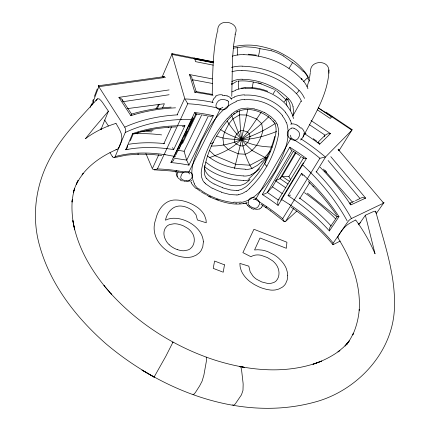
<?xml version="1.0" encoding="UTF-8"?>
<svg xmlns="http://www.w3.org/2000/svg" width="430" height="430" viewBox="0 0 430 430"><rect width="100%" height="100%" fill="white"/><g stroke="black" fill="none" stroke-linecap="round" stroke-linejoin="round"><path stroke-width="0.64" d="M231.781 96.255L232.517 58.077L233.71 44.591L235.366 34.126M204.476 165.518C203.782 175.854 215.521 179.933 223.181 183.094C231.722 186.496 242.864 187.862 249.47 179.847M328.713 71.665C330.262 59.233 308.933 59.657 310.659 72.256M212.21 94.562C212.759 73.594 212.613 52.342 217.317 31.772M320.113 167.243A179.068 120.873 38.3 0 1 348.719 201.826C351.17 207.287 351.638 203.229 349.805 202.89M290.476 110.333L290.089 105.162A16.426 13.98 5.5 0 0 286.557 98.61M303.01 136.987C313.599 116.508 327.171 96.126 328.869 72.455M328.826 73.165L329.031 69.934M278.516 133.966L278.495 129.231L277.447 124.904M303.489 158.073L303.644 157.788L278.07 200.342L277.673 202.498L278.097 205.4L306.413 158.487A162.094 101.786 29.7 0 0 289.772 147.216L262.278 194.51A153.709 104.157 29.8 0 1 278.097 205.4M310.299 72.917L309.482 78.163M248.158 202.229L248.234 203.965A3.467 2.682 32.8 0 0 249.524 205.69M293.163 115.401L293.518 111.069L293.034 106.71M258.575 55.862L260.032 48.638L271.163 50.708M247.809 109.118L240.133 145.77L234.474 168.549M252.077 88.059L253.275 82.135M326.107 172.758L326.375 171.468M122.77 101.695C122.958 99.626 120.712 98.11 118.943 97.363L169.103 89.913M212.189 102.442L213 100.185A13.878 10.879 0.1 0 1 213.619 98.997M308.729 81.275L307.09 86.828M90.241 107.43L91.622 103.764M94.423 96.358L97.255 88.854M91.757 105.35L98.825 86.672L98.4 85.892M118.895 97.347L130.844 115.686L131.499 114.197M100.942 129.613L108.403 111.193L102.517 102.48A41.731 20.645 84.8 0 0 100.83 100.394L99.421 99.088A8.756 4.386 85.8 0 0 99.018 98.841L97.406 98.846L95.879 100.808M375.589 212.35L375.772 211.544L375.438 211.205A8.272 2.016 -45 0 0 375.196 211.189L374.057 211.42A39.544 9.541 -44.6 0 0 372.342 212.054L365.382 215.22L358.663 224.842M262.934 204.884L262.397 206.018A12.809 10.605 21 0 1 261.725 207.066M120.233 144.458L120.034 144.937M112.461 156.611A3.693 1.892 84.3 0 0 115.138 156.638L125.248 132.494A3.784 1.978 85.2 0 0 124.721 127.189M127.968 149.323L125.716 149.753L132.601 133.617L135.058 132.784A160.6 112.235 25.1 0 1 181.525 125.71L184.922 125.727L173.655 149.586L170.543 149.113A157.643 95.197 34 0 0 127.973 149.323M130.295 140.787L133.123 134.165M138.352 132.085L137.562 133.923L137.718 132.671M162.142 76.954L171.919 54.293L171.78 53.707M157.445 108.36L159.288 104.173M154.155 376.863L154.058 377.137L165.684 356.518A52.417 1.231 -61.6 0 0 166.388 355.159L173.032 342.06L172.72 342.5M162.518 107.935L164.378 103.748L127.49 108.586M158.761 154.73L152.349 168.662L145.877 153.467M163.782 143.83L171.591 126.866M177.165 114.756L184.696 98.4L171.952 54.406L213.452 62.656M152.612 169.114L154.553 169.818L157.407 168.931L187.765 103.748L184.922 98.948A164.174 114.144 34.5 0 1 213.183 102.426M234.963 34.368C241.746 21.564 216.166 16.603 217.8 31.406M170.936 162.535L194.693 112.515A162.094 101.786 29.7 0 1 213.361 115.702L188.942 165.131A153.709 104.157 29.8 0 0 170.898 162.556L173.403 160.594L174.214 158.514M174.709 157.31L175.483 155.687M175.999 154.601L176.778 152.972M177.042 152.424L178.084 150.237M178.606 149.14L179.391 147.49M179.917 146.383L182.831 140.277M184.701 136.353L185.776 134.095M186.045 133.531L187.131 131.263M189.302 126.7L190.125 124.98M190.399 124.404L192.602 119.782M192.882 119.201L193.435 118.035M178.848 149.441L195.806 113.961M181.444 142.878L182.739 143.077L196.8 113.649M174.935 158.342L186.658 160.073L184.121 151.306L201.874 114.557M227.486 118.185C214.366 133.3 204.142 151.645 201.288 171.661A38.544 29.068 -3.3 0 0 201.208 173.252L201.589 177.149L202.885 180.514A15.19 11.282 4.3 0 0 203.664 181.67L204.255 182.427M229.98 117.739C217.188 132.273 207.292 149.957 204.39 169.28C204.105 172.038 204.32 174.972 205.771 177.402A12.502 9.03 2.9 0 0 206.459 178.283M208.26 116.159L186.695 160.207L188.942 165.131M189.657 173.978L188.587 172.656L220.386 108.72L222.917 107.21M383.969 202.852L383.651 203.094L338.044 149.226M300.436 102.238L300.984 101.163M249.744 188.281C264.267 174.22 274.292 155.644 278.285 135.848A40.141 33.895 26.8 0 0 278.527 133.966M300.167 102.775L292.776 116.1M178.171 171.79L177.869 172.355A12.975 10.304 -0.8 0 0 177.364 173.5L177.079 174.795A7.632 6.052 -2.3 0 0 177.138 176.316A7.643 6.074 -5.2 0 0 180.767 179.719M155.934 109.01L158.503 104.479M118.9 147.307C118.535 147.952 118.137 148.603 117.573 149.097C104.012 154.848 91.165 163.072 82.071 174.876L83.221 173.44L79.512 178.67L76.234 184.384L78.007 180.519L75.304 186.507L73.369 192.194L74.578 188.48L73.009 195.059L72.02 202.057L72.305 199.52C71.38 209.695 72.385 219.95 74.718 229.873L72.847 220.558C77.507 248.518 92.837 273.55 111.558 294.367L103.979 285.547L104.614 286.299M253.265 199.369L255.624 199.423L291.121 138.035L290.449 135.192M279.145 199.058L278.317 200.004L267.358 192.463L272.437 186.894L293.518 150.984M295.577 152.182L280.005 178.59L278.452 179.503L275.888 180.234M295.921 152.86L282.064 176.338L280.005 178.59L288.025 184.072M290.804 180.1L288.901 176.59L301.134 156.106M303.564 162.884A3.295 1.091 -45.5 0 0 302.193 164.55L281.279 199.257L289.782 204.61M304.257 175.762A160.734 108.204 36.3 0 1 337.416 214.274L338.99 216.655L329.385 230.937L327.601 228.948A157.6 99.222 23.4 0 0 290.933 197.547L288.062 195.628L301.607 173.344L304.263 175.762M324.236 136.622L324.929 135.482L317.662 142.583M284.429 221.09A156.724 92.713 30.9 0 1 285.181 221.719L283.8 221.117L282.687 218.671L319.909 158.283L325.365 157.009A164.093 116.315 28.5 0 0 300.844 138.809M289.03 68.316L292.55 62.64L283.354 55.959M293.62 208.448L285.504 221.52L296.786 211.114M299.624 198.789L309.863 182.304M316.217 172.075L325.746 156.73L351.89 130.193L318.437 107.849M324.72 171.527L325.424 170.404M339.114 150.505L352.148 129.688L325.833 112.031M261.139 112.354C253.506 123.329 246.648 135.391 236.258 143.986C228.454 150.478 218.929 154.3 209.442 157.638M273.109 93.815L275.646 89.886M337.324 216.543L330.009 227.142L329.45 228.846L329.385 230.937M213.656 99.007L214.581 97.825A8.17 6.353 -1 0 1 215.994 96.642M376.116 213.705L383.63 203.105L351.46 218.51A167.152 112.655 38.3 0 0 316.061 171.522M261.73 207.072L260.827 208.104A7.52 6.251 22.5 0 1 259.467 209.028M332.014 116.82A3.241 0.285 -55.9 0 0 331.605 116.847L330.224 118.47L317.399 109.892M108.403 111.193L93.643 128.457L85.473 138.686C94.573 131.79 105.011 126.78 115.896 123.415M270.201 151.15L264.654 157.536L249.991 165.206L235.608 164.298L214.968 155.703L209.335 150.414M97.406 98.846C79.808 118.572 60.479 137.433 48.483 161.325C35.072 187.641 31.497 218.784 40.049 247.207L40.377 248.406C51.568 286.1 76.723 318.13 105.941 343.753L106.328 344.086C163.357 392.122 243.907 423.034 318.125 401.158L319.232 400.819C358.136 388.548 391.01 353.347 394.224 311.766L394.305 310.965C396.433 276.737 384.441 243.939 375.712 211.377M301.333 139.25L302.725 137.466A13.706 11.218 20.9 0 0 303.354 136.305L303.822 134.961A8.052 6.579 22.3 0 0 303.956 133.279M286.966 98.911L284.128 101.727M303.666 81.646L307.38 77.808L308.783 80.093A25.967 17.738 -60.1 0 1 309.353 81.308M301.21 139.385L300.511 140.024M304.537 133.714A175.703 124.684 28.5 0 1 316.996 142.239L319.662 144.217L330.471 133.585L311.03 120.54M261.719 161.712L257.468 165.324L252.802 167.899M268.841 116.605C260.526 125.103 251.206 132.553 241.547 139.465C231.904 143.609 221.649 146.146 211.114 146.033M259.725 168.705L255.743 172.097L251.233 174.628M212.366 78.921L189.528 74.578L194.854 92.353L196.048 91.563L212.732 94.471M231.227 114.38L235.296 111.316L239.612 109.22A15.974 13.346 -1.8 0 1 241.348 108.72L247.637 108.081L254.227 108.828M233.463 114.213L234.463 113.364M125.716 149.753L127.355 147.662L127.721 145.539M233.329 114.783L237.57 111.719M317.603 142.545L318.716 142.604L319.662 144.217M246.229 191.259L242.472 193.452L238.489 194.736M190.947 180.75L191.646 180.272M231.49 83.549L232.082 83.157M236.559 111.816L237.102 111.472M231.453 84.597L237.145 81.071M274.926 123.663C264.558 130.397 253.367 135.821 241.547 139.465C233.151 139.379 224.498 139.191 216.602 136.052M184.922 125.727L182.422 126.721M157.407 168.931L157.445 168.909A153.349 92.047 25.2 0 1 176.499 170.613L188.587 172.656M355.696 219.977L351.514 222.197A39.479 9.772 -44.4 0 0 349.789 223.202L347.961 224.385A10.229 2.585 -44.7 0 0 347.365 224.815L344.511 227.33L341.807 230.614A31.68 7.847 -44.9 0 0 340.538 232.41L340.248 232.829A29.358 7.283 -44.9 0 0 338.845 234.979L337.786 237.134L338.184 237.94M333.739 244.337L340.275 241.053M237.204 111.907C248.18 106.307 261.843 111.23 270.68 118.685L270.395 118.422L273.931 122.437M189.06 180.439L190.597 179.326A11.363 8.401 -5.6 0 0 191.576 178.16C196.66 171.677 182.664 168.678 181.267 175.424A10.358 7.364 -12.2 0 0 180.917 176.198C179.503 179.638 184.502 180.616 186.803 180.831M358.453 223.756L360.765 222.622M231.754 81.582L232.49 81.222A19.887 16.894 10.8 0 1 242.144 79.211M125.248 132.494L126.345 131.978A162.685 115.648 23.5 0 1 181.782 119.47M230.835 98.68L234.758 97.04M231.894 91.907L235.844 90.284M350.805 204.933L365.64 198.112L330.82 156.665M350.106 203.105L354.298 201.192M355.497 200.643L359.69 198.725M213.361 115.702L210.614 116.401L208.776 115.901M206.153 357.185L206.636 357.873L206.4 360.813A51.853 9.772 -70.7 0 1 206.206 362.146L203.901 375.073L202.105 381.147L199.654 385.877L195.37 392.558L193.618 394.643L193.253 394.67L193.081 394.095M236.247 101.614C219.364 108.564 209.996 126.038 201.417 141.094C196.359 154.037 187.378 169.974 194.462 183.766M276.549 131.505C265.369 135.955 253.678 139.433 241.547 139.465C234.302 136.901 226.83 134.268 220.676 129.559M116.96 149.479L115.912 149.511M239.714 366.591L240.73 366.946L241.483 369.166L243.047 382.84A51.734 17.743 -80.6 0 1 243.149 384.463L242.982 390.359L241.45 394.858L235.307 403.888L233.651 405.275L232.646 404.797M130.844 115.686L134.133 114.654M291.669 128.14L289.965 129.107A11.943 10.18 28.8 0 0 288.842 130.306C282.795 135.923 295.62 145.012 298.748 137.127A10.943 9.304 39.2 0 0 299.215 136.267C301.097 132.617 296.894 129.537 294.012 128.312M208.233 196.236C220.176 201.595 233.893 206.513 246.976 202.772M134.074 133.848L145.13 130.763L156.649 128.57L168.538 127.248L168.178 127.269L176.192 126.893M131.569 114.117C144.432 110.252 157.74 107.978 171.135 107.124M115.127 156.617L116.105 156.353A157.944 93.041 35.4 0 1 165.324 154.752M245.191 203.32L245.471 203.245M290.578 195.112L288.062 195.628M114.16 157.659L126.178 155.166L138.336 154.117L137.831 154.139L150.597 154.322L161.782 155.456M233.243 48.208A26.456 22.833 -79 0 1 234.027 48.058L244.283 46.736L253.308 47.311A67.542 66.806 -61.4 0 1 257.511 48.047L260.032 48.638M233.743 46.768C243.251 44.483 253.372 44.526 262.859 46.865A59.77 31.309 13.1 0 1 277.64 51.369A59.732 32.476 22.8 0 1 290.884 58.926C296.738 62.624 301.602 67.698 305.805 73.154A29.218 18.103 34.6 0 1 309.777 80.775M238.161 190.366L241.52 189.361L245.288 187.163A39.237 31.729 32.4 0 0 248.142 184.776C262.209 171.215 271.851 153.29 275.727 134.165C276.291 130.758 276.318 127.156 275.06 123.888M241.359 202.433C257.35 199.267 266.815 183.599 275.221 171.086C282.424 156.477 291.954 139.229 286.509 122.528M243.24 203.325L244.138 203.164M123.421 101.647L169.119 94.729M262.316 194.5L265.332 193.71L267.277 192.554L292.174 150.011C291.083 150.645 290.288 148.608 289.772 147.216M98.395 85.758L164.142 76.642M165.432 77.4L98.825 86.672L124.738 127.146A166.969 118.132 23.7 0 1 177.714 114.842M255.624 199.423L266.38 206.432A153.349 89.934 30.9 0 1 282.687 218.671M238.053 81.162C245.863 80.184 253.802 81.915 261.327 83.898M241.176 88.193C250.104 86.666 259.381 87.967 267.766 91.294M306.413 158.487L303.881 158.444L301.752 156.982M236.93 194.962L230.088 194.559L221.23 192.291M236.903 190.511L230.958 190.033L222.67 187.851M244.654 99.76C258.79 98.744 273.469 104.571 282.515 115.595M181.777 119.443L191.909 119.325L174.295 156.337L165.314 154.73M244.347 95.127C259.79 94.245 275.711 100.577 285.73 112.477M245.465 88.397C261.118 87.553 277.232 93.993 287.407 106.038M186.378 181.465L187.136 181.455A6.552 5.273 -10.4 0 0 189.963 180.81M154.246 169.818L170.054 170.887L183.11 172.758M288.901 176.59L282.064 176.338L289.514 181.428M242.149 79.27C259.435 79.55 276.716 86.306 288.718 98.927A3.3 1.209 -44.9 0 1 286.493 98.653M140.588 131.386L151.715 131.833M146.41 130.5L153.091 130.774M245.191 169.162C231.673 168.71 218.139 164.389 207.496 155.897M243.794 175.902C230.136 175.456 216.478 170.925 205.9 162.137M243.514 180.39C229.582 179.901 215.64 175.467 204.626 166.786M351.084 129.285L352.052 129.548M248.255 54.212L256.355 55.131M330.471 133.585L327.343 133.902L325.118 135.213L309.288 124.587M272.292 147.098C261.628 146.619 250.754 145.302 241.547 139.465C236.36 133.649 231.189 127.694 227.158 121.018M338.964 216.65L337.442 216.354M233.952 202.659C221.326 201.219 208.829 196.628 198.81 188.716M194.854 92.353L197.929 92.74A175.805 122.373 34.5 0 1 213.006 95.385M195.741 113.966L200.208 114.611M224.697 95.401L227.067 95.917M110.983 293.706C139.078 324.408 175.456 347.289 214.989 360.13C249.233 370.966 287.627 374.67 321.651 361.082L312.986 364.269C322.613 361.082 331.815 356.551 339.915 350.418L337.969 351.917L343.28 347.451L348.053 342.602L345.064 346.032L349.267 340.861L346.79 344.403L350.45 338.862L353.487 333.132L352.713 334.927C356.373 326.934 358.518 318.318 359.249 309.568L359.19 310.267C360.958 284.526 351.417 259.365 337.932 237.854M202.632 115.009L207.346 115.869M240.461 366.645L244.267 367.327L239.87 366.537M382.92 202.197L383.99 202.648M212.549 83.49L192.183 79.668L191.769 77.217L189.565 74.605M184.115 181.207L184.583 181.293A10.395 7.783 -8.5 0 0 185.593 181.39M258.269 56.131C270.32 58.286 281.913 63.119 291.733 70.461A77.728 64.758 10.2 0 1 301.86 79.394M213.237 65.15L195.483 61.641L194.962 59.157A3.338 1.231 -79.6 0 0 193.849 58.297M213.667 61.925L171.903 53.61L172.253 53.976M194.29 58.168L213.328 61.963M194.962 59.157L213.334 62.812M183.244 180.998L182.422 180.761M177.542 249.69L180.535 250.486A13.642 9.041 27.4 0 0 184.045 250.749L187.91 249.997A15.926 10.54 27.3 0 0 190.13 248.857C194.365 245.75 195.354 239.424 193.215 234.801A15.002 9.874 27.3 0 0 192.226 233.022A15.421 10.153 27.3 0 0 190.947 231.319L190.469 230.781A13.975 9.191 27.4 0 0 187.711 228.351L183.599 225.976A19.78 13.077 27.4 0 0 181.256 225.03L178.256 224.175A15.114 9.954 27.3 0 0 174.01 223.777L170.076 224.439A15.582 10.266 27.3 0 0 166.942 226.142L165.152 228.351L164.265 230.636A22.661 14.937 27.7 0 0 164.695 237.822L166.195 241.047A15.405 10.196 27.4 0 0 169.205 244.724M216.505 199.278L218.214 199.885M266.471 158.251L252.19 150.532L245.815 144.598L241.547 139.465L238.236 132.252L231.813 115.692M258.457 82.834L274.421 89.381M365.64 198.112L362.345 197.531L359.921 198.44L328.095 160.498M226.992 100.394C223.896 99.158 219.144 98.744 217.279 102.232A11.089 8.439 -16.3 0 0 216.817 103.103C212.108 110.795 227.615 112.493 228.292 105.13A12.142 9.621 -9 0 0 228.669 103.592L228.491 101.829M209.071 196.182L210.614 196.908M251.808 208.303L249.782 207.179M206.55 194.924L208.045 195.698M264.332 112.375L270.787 116.584L274.851 120.572M98.518 85.774L99.045 86.21M297.055 125.141L299.173 126.484M214.172 184.121L209.647 181.277L206.395 178.31M212.221 188.329L205.658 183.836M203.626 193.312L205.551 194.408M201.288 191.871L203.143 193.038M304.886 133.106L305.988 133.805M293.367 151.301L299.737 155.574M260.951 204.234L265.933 207.582M318.248 107.93L331.605 116.847M275.501 180.75L285.842 187.829M291.094 207.136C306.574 217.607 320.855 229.991 332.755 244.433M200.38 191.269L196.51 188.399M265.848 207.518L270.782 211.012M313.271 138.697L316.84 141.233M270.663 210.926L284.289 221.579M307.396 193.194L337.018 216.903M249.486 205.733C251.684 207.314 255.807 209.888 257.978 206.846A10.229 8.132 37.9 0 0 258.43 206.126C263.155 200.229 250.421 193.484 248.54 200.842A11.18 8.917 29.4 0 0 248.148 202.229M312.852 185.98L313.879 186.84M302.215 164.545L309.917 171.866M248.346 206.072L247.804 205.551M195.677 113.923L194.731 112.574M276.592 90.794L286.041 99.868L286.729 105.183M308.272 181.481C318.899 191.828 328.461 203.239 336.867 215.457M132.94 133.95L132.644 133.66M323.435 169.087L352.568 202.277M122.147 99.674L131.596 114.16M355.782 220.095C363.414 230.587 370.02 241.864 375.057 253.84L365.382 215.22M273.512 121.056L273.781 121.448M182.739 143.077L182.094 142.024M93.794 102.732L93.138 101.695A3.445 1.978 21.8 0 1 93.498 99.636M104.614 119.97L108.419 126.033M109.994 152.677L112.44 156.649M101.27 129.22L100.83 128.5M191.479 182.723L190.689 181.342M116.019 123.378L119.035 128.688A41.393 20.919 84.2 0 1 120.137 130.908L121.126 133.311A10.723 5.536 84.8 0 1 121.389 134.117L121.91 138.154L121.023 142.368A33.389 16.942 85.4 0 1 120.233 144.458M173.655 149.586L172.543 147.576M251.91 168.657C241.171 151.338 240.236 130.602 239.478 110.849M276.748 123.394L276.184 122.421A18.377 16.238 12.7 0 0 274.904 120.534M274.275 122.244L274.496 122.647M302.419 175.693L301.607 173.344M292.12 113.885L293.539 118.578M290.39 120.239L291.578 123.942M196.177 91.606L192.635 79.985L192.876 80.894M175.779 171.36L177.235 176.73M238.306 81.028L238.618 88.978M237.269 47.73L237.494 55.056M177.542 249.69A15.835 10.476 27.4 0 1 169.189 244.734M292.583 62.581A66.822 60.85 -74.2 0 1 303.032 71.375M271.163 50.692A55.776 54.524 84.3 0 1 283.365 55.943M303.295 71.068A27.111 24.892 -66.8 0 1 307.939 77.465M178.208 150.323A172.699 116.885 29.8 0 1 184.121 151.306M272.437 186.894A172.699 116.885 29.8 0 1 282.273 193.607M187.765 103.748A159.955 111.752 34.6 0 1 220.386 108.725M176.499 170.613A3.22 1.199 -82.2 0 1 175.075 171.333M128.57 144.308A161.755 97.524 33.9 0 1 164.647 143.625M133.209 133.805A177.45 107.263 33.9 0 1 161.605 134.891M163.217 77.196A3.338 1.86 87.4 0 1 164.631 76.712M192.307 117.266A3.376 1.962 86.1 0 1 191.925 119.346M174.274 156.31A3.252 1.79 85.6 0 1 173.252 157.305M134.138 114.659A178.842 126.7 23.7 0 1 175.526 107.828M265.831 157.487A161.196 134.735 24.3 0 1 261.762 161.739M252.926 168.076A16.06 12.916 10.6 0 1 245.202 169.404M301.962 79.324A33.379 28.375 6.6 0 1 307.955 88.741M301.237 78.437A3.284 1.166 -45.4 0 1 301.801 79.426M243.95 54.669A77.669 64.645 9.9 0 1 258.263 56.142M232.286 56.174A33.701 28.799 10.7 0 1 243.944 54.588M299.033 90.225A32.68 27.531 6.8 0 1 304.526 98.389M231.813 71.772A29.622 25.171 10.8 0 1 241.95 70.456M241.95 70.52A73.594 60.619 9.8 0 1 255.425 71.912C267.293 74.03 278.683 78.905 288.213 86.328A74.03 61.017 10.3 0 1 296.291 93.552L296.506 93.401A3.322 1.22 -44.7 0 0 298.936 90.295A75.89 62.705 10.2 0 0 287.439 80.458C278.124 73.955 267.363 69.633 256.194 67.639A76.153 62.85 9.9 0 0 242.171 66.198M296.345 93.52A29.455 24.843 6.8 0 1 301.629 101.604M231.399 67.445A32.992 27.934 10.6 0 1 242.171 66.118M288.767 98.895A19.78 16.679 6.8 0 1 293.061 106.704M250.013 179.708A18.748 15.012 9.5 0 1 243.514 180.439M251.308 174.73A15.571 12.47 10.1 0 1 243.799 176.058M266.363 157.643A148.871 120.959 37.7 0 1 248.604 178.998M274.829 136.283A148.866 119.755 44.8 0 1 266.584 157.794M267.653 156.955A3.22 1.811 29.6 0 0 266.552 157.778L264.901 163.153A3.246 1.844 29.6 0 0 266.912 166.152M213.253 142.126A3.289 1.887 27 0 1 210.469 143.195M198.391 188.963A25.773 18.533 3.5 0 1 194.118 183.863M241.139 201.976A25.698 18.345 19.1 0 1 233.893 202.1M282.252 115.761A27.058 23.849 19 0 1 286.289 122.588M236.07 101.249A27.144 23.865 -3.8 0 1 244.616 99.33M196.193 188.598A29.439 21.538 4.3 0 1 191.2 182.809M240.359 203.245A29.353 21.538 18.6 0 1 239.435 203.288M236.64 203.272A29.353 21.538 18.6 0 1 235.699 203.218M285.515 112.617A30.874 27.031 17.5 0 1 290.207 120.287M234.624 96.745A30.971 26.902 -2.1 0 1 244.326 94.783M238.198 190.442A12.395 9.508 23.4 0 1 236.93 190.597M222.778 187.636A35.303 20.484 15.7 0 1 214.355 183.959M249.808 188.335A42.527 34.314 28.7 0 1 246.32 191.35M238.5 194.763A15.082 11.648 20 0 1 236.941 194.989M221.369 191.995A37.286 22.263 15.4 0 1 212.463 188.109M205.744 183.782A17.469 12.594 7.7 0 1 204.336 182.39M287.197 106.172A31.245 27.429 17.2 0 1 291.948 113.934M235.715 89.994A31.352 27.321 -1.8 0 1 245.444 88.064M230.082 117.788A40.409 31.148 -10.7 0 1 232.641 115.111M274.754 123.039A13.088 11.556 19.6 0 1 275.109 123.878M227.669 118.277A43.801 34.249 -7.9 0 1 231.404 114.498M254.178 109.026A38.27 35.647 -2 0 1 264.24 112.536M276.764 123.388A15.921 13.798 17.1 0 1 277.458 124.904M227.002 100.373A3.773 3.021 -14.1 0 1 228.534 101.813M222.337 95.503A15.883 11.637 -9.1 0 1 224.589 95.691M227.083 95.895A11.094 8.557 -10 0 1 228.566 96.481L229.405 96.96A7.03 5.106 -4.6 0 1 231.345 99.05A7.563 5.579 -10.6 0 1 231.512 99.464M215.489 96.159A8.181 6.235 -2.7 0 1 222.493 94.874M291.647 128.086A3.72 3.246 33.3 0 1 294.018 128.291M299.006 126.7A15.657 12.637 33.7 0 1 300.763 128.156M297.065 125.119A10.938 9.186 31.8 0 0 295.507 124.426L294.48 124.136A6.934 5.466 29.5 0 0 291.185 124.023A7.455 6.09 34.9 0 0 290.68 124.152M301.156 127.769A8.057 6.531 25.2 0 1 304.418 133.321M253.738 209.351A14.771 12.47 34.2 0 1 251.717 208.523M249.798 207.158A10.255 8.342 31.9 0 1 248.545 206.212M247.793 205.561A6.466 5.574 29.7 0 1 246.218 202.858M259.403 208.91A7.525 6.332 25.2 0 1 253.91 208.76M189.049 180.423A3.515 2.478 -7 0 1 186.819 180.772M181.869 180.842A14.98 11.594 -12.4 0 1 180.396 180.234M299.371 197.907A161.723 101.582 23.5 0 1 331.191 226.035M333.761 244.299A3.526 0.887 -44.4 0 1 333.218 243.09M304.526 192.688A177.397 111.709 23.5 0 1 335.421 218.66M351.434 218.553A3.612 0.924 -44.9 0 0 347.709 221.928L333.228 243.084L332.465 242.154A157.912 98.4 21.3 0 0 289.766 204.621M338.673 149.145A3.214 1.01 -46 0 1 338.501 150.715M280.919 200.45A3.177 0.968 -45.5 0 1 281.365 199.219M309.901 171.876A162.884 110.236 38.5 0 1 347.085 220.757M291.115 138.035A159.869 113.902 28.5 0 1 319.915 158.283M266.068 207.48A3.155 0.29 -55.4 0 1 266.38 206.432M120.029 144.931A30.922 15.711 85.3 0 1 118.906 147.318M287.713 275.372L287.202 279.941L285.611 283.719A28.16 18.227 32.3 0 1 282.273 287.219L278.844 289.035L275.63 289.895A23.241 15.071 32.5 0 1 270.835 290.078L266.863 289.487L262.574 288.272A35.023 22.516 32.2 0 1 258.656 286.735L254.205 284.472L250.276 281.849A22.543 14.641 32.3 0 1 245.396 277.248A23.499 15.254 32.3 0 1 244.068 275.576A22.392 14.55 32.3 0 1 241.171 270.449L240.16 266.955L239.87 263.407L248.803 266.154L250.179 271.873L253.044 276.2A13.862 9.008 32.4 0 0 256.629 279.296L261.8 281.962L267.487 283.392A15.12 9.809 32.5 0 0 271.034 283.311L273.566 282.585A17.291 11.201 32.4 0 0 276.141 280.919C279.79 277.151 279.71 270.927 277.355 266.487A15.163 9.777 32.4 0 0 275.275 263.445A14.319 9.223 32.4 0 0 272.48 260.725L267.438 257.581L261.144 255.323A15.007 9.68 32.2 0 0 256.871 254.931A17.512 11.314 32.3 0 0 251.012 256.769L242.885 252.62L253.942 229.276L286.923 242.235L286.348 248.303L260.021 237.994L254.56 249.954L257.898 249.749L262.08 250.109A22.736 14.641 32.4 0 1 267.976 251.754L274.227 254.882A21.763 14.002 32.4 0 1 278.731 258.269L281.129 260.655A26.155 16.888 32.4 0 1 283.289 263.289L283.929 264.192A23.72 15.292 32.4 0 1 286.38 268.772L287.444 272.512L287.713 275.372M203.39 241.837L202.767 246.82L201.331 250.158A30.331 20.027 27.1 0 1 199.069 252.996L196.032 255.259L192.436 256.731A22.65 15.002 27.5 0 1 188.286 257.376A23.338 15.448 27.4 0 1 183.723 257.199C165.717 255.114 148.603 238.193 155.81 219.144C157.837 209.571 165.077 199.601 175.816 199.993C183.648 200.111 191.318 203.062 197.666 207.566A19.683 12.604 27.3 0 1 201.681 211.264A19.619 12.561 27.3 0 1 204.513 215.371L206.008 219.73L206.255 222.783L197.418 219.988L196.021 214.801L193.108 211.178A12.346 7.912 27.2 0 0 190.022 208.921L187.609 207.712A16.06 10.325 27.2 0 0 185.916 207.066A14.464 9.283 27.2 0 0 178.934 206.04C171.554 206.615 166.819 213.468 165.459 220.208C169.468 218.096 174.188 217.87 178.579 218.639A23.252 15.297 27.4 0 1 183.701 219.956C193.226 223.245 202.68 231.173 203.39 241.837M224.481 264.837L223.229 272.206L213.226 268.385L214.575 261.042L224.481 264.837M250.056 136.557C249.137 140.481 247.073 144.776 242.923 146.028L240.133 145.77L236.258 143.986L234.565 142.147C233.866 137.578 236.667 132.709 240.746 130.672L243.385 130.65L247.363 131.967L249.341 133.762L250.056 136.557M224.492 132.284L222.885 138.095L223.783 145.163L228.394 149.624L238.268 153.806L245.186 154.252C255.2 150.79 260.365 140.47 262.891 130.833L261.676 123.582L256.785 119.094L246.61 115.041L239.634 114.826L232.823 118.884L228.846 123.851L224.492 132.284M154.064 377.078L142.067 370.123L154.064 377.078"/></g></svg>
